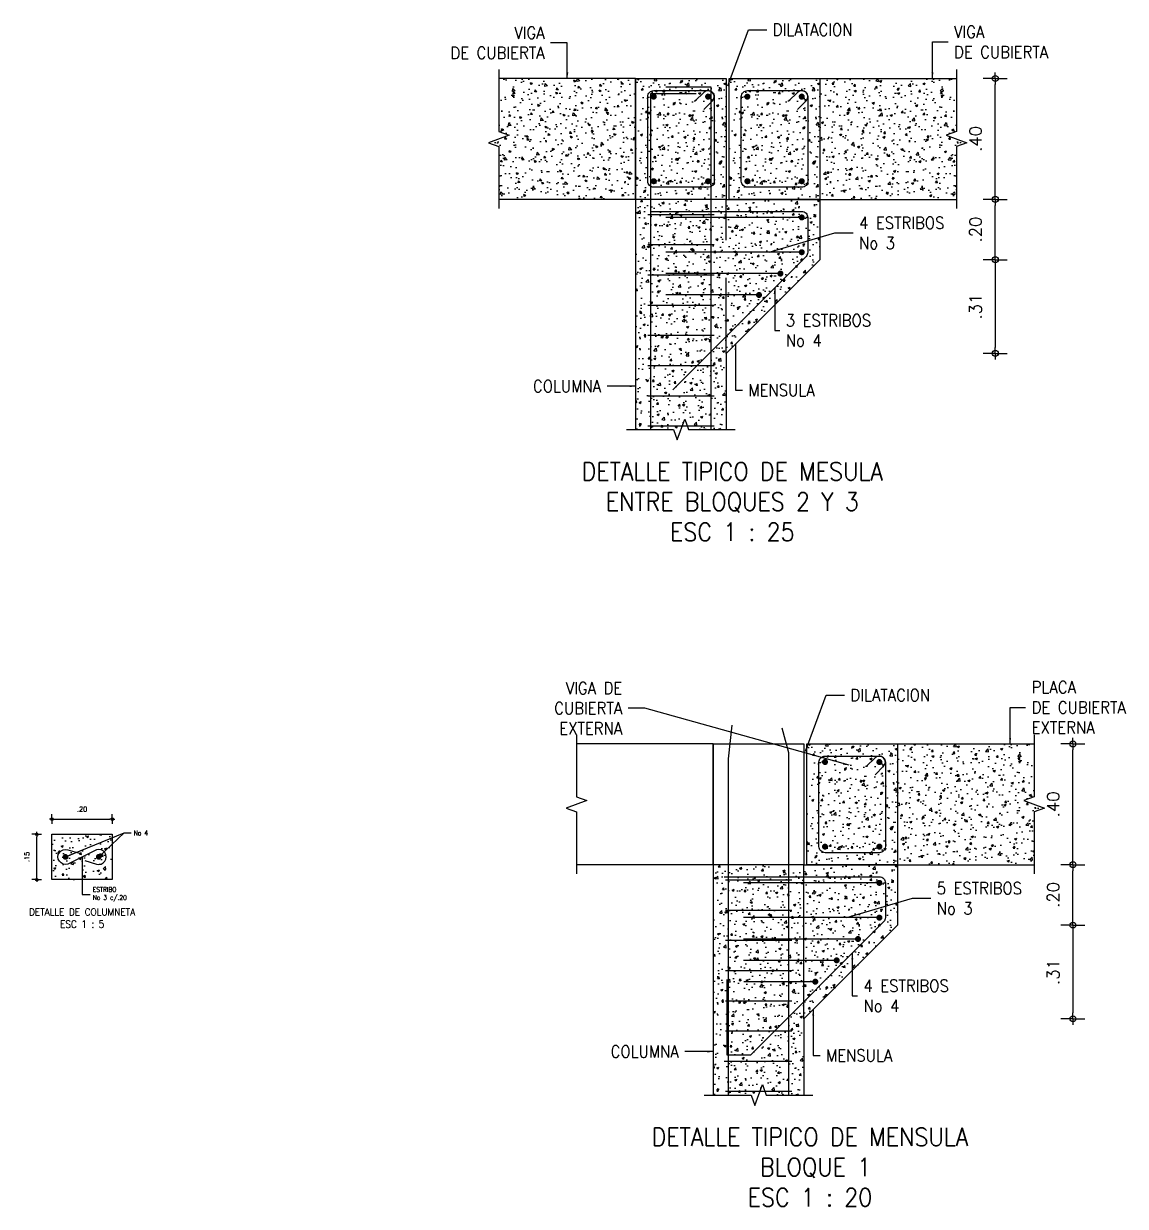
# Model space of a CAD drawing. Header units: feet. Extents: x -398 to 164, y -304 to 319.
# Drawn here: x -222.258 to -218.61, y -168.187 to -164.272 of the extents above; entities that cross this region are included whole.
import ezdxf

# ---------------------------------------------------------------- set-up
doc = ezdxf.new("R2010")
doc.units = ezdxf.units.FT
doc.header["$MEASUREMENT"] = 0
doc.linetypes.add('EJES', pattern=[3, 2, -0.5, 0, -0.5])
doc.linetypes.add('HIDDEN', pattern=[0.375, 0.25, -0.125])
doc.layers.get('DEFPOINTS').update_dxf_attribs({"lineweight": 0})
for name, color, linetype in [('ACERO-2', 11, 'Continuous'), ('ACERO-3', 4, 'Continuous'), ('ACERO-4', 2, 'Continuous'), ('COL-VIS', 1, 'Continuous'), ('DIM', 7, 'Continuous'), ('EJES', 9, 'EJES'), ('ESTR', 7, 'Continuous'), ('FLECHAS', 7, 'Continuous'), ('HATCH', 9, 'Continuous'), ('PROV', 4, 'Continuous'), ('PROYECCION', 3, 'Continuous'), ('TEXTO', 7, 'Continuous'), ('VIGAS', 3, 'Continuous')]:
    doc.layers.add(name, color=color, linetype=linetype)
doc.layers.add('TX', color=60, linetype='Continuous', lineweight=0)
doc.styles.add('D010N', font='romans.shx', dxfattribs={"height": 0.016})
doc.styles.add('D025N', font='romans.shx', dxfattribs={"height": 0.04})
doc.styles.add('SETEYCO', font='ROMANS.shx', dxfattribs={"width": 0.9, "height": 0.24})
doc.dimstyles.new('D010', dxfattribs={"dimtxt": 0.15, "dimasz": 0.008, "dimexe": 0, "dimexo": 0, "dimgap": 0.025, "dimtad": 1, "dimzin": 4, "dimdsep": 46, "dimtxsty": 'D010N', "dimblk1": 'DIMBLK', "dimblk2": 'DIMBLK', "dimsah": 1, "dimcen": 0.09, "dimse1": 1, "dimse2": 1, "dimclrd": 9, "dimclre": 256, "dimclrt": 256, "dimadec": 0, "dimazin": 0, "dimtfac": 6, "dimtix": 1, "dimtmove": 2, "dimatfit": 3, "dimfxl": 1, "dimtvp": 0.466667, "dimtolj": 1, "dimtzin": 4, "dimarcsym": 0})
doc.dimstyles.new('D010$7', dxfattribs={"dimtxt": 0.016, "dimasz": 0.016, "dimexe": 0, "dimexo": 0, "dimgap": 0.025, "dimtad": 1, "dimzin": 4, "dimdsep": 46, "dimtxsty": 'D010N', "dimblk1": 'DIMBLK', "dimblk2": 'DIMBLK', "dimsah": 1, "dimcen": 0.09, "dimse1": 1, "dimse2": 1, "dimclrd": 9, "dimclre": 256, "dimclrt": 256, "dimadec": 0, "dimazin": 0, "dimtfac": 6, "dimtix": 1, "dimtmove": 2, "dimatfit": 3, "dimfxl": 1, "dimtvp": 0.466667, "dimtolj": 1, "dimtzin": 4, "dimarcsym": 0})
doc.dimstyles.new('D025', dxfattribs={"dimtxt": 0.15, "dimasz": 0.02, "dimexe": 0, "dimexo": 0, "dimgap": 0.045, "dimtad": 1, "dimzin": 4, "dimdsep": 46, "dimtxsty": 'D025N', "dimblk1": 'DIMBLK', "dimblk2": 'DIMBLK', "dimsah": 1, "dimcen": 0.09, "dimse1": 1, "dimse2": 1, "dimclrd": 9, "dimclre": 256, "dimclrt": 256, "dimadec": 0, "dimazin": 0, "dimtfac": 6, "dimtix": 1, "dimtmove": 2, "dimatfit": 3, "dimfxl": 1, "dimtvp": 0.466667, "dimtolj": 1, "dimtzin": 4, "dimarcsym": 0})
pattern_1 = [(50, (-284.48761, -356.60937), (0.071726018, -0.006275213), [0.0075, -0.0825]), (355, (-284.48761, -356.60937), (-0.013875133, 0.075219213), [0.006, -0.066]), (100.4514, (-284.48163, -356.609894), (0.057850938, 0.068943954), [0.00637402, -0.07011421]), (46.1842, (-284.48761, -356.58937), (0.106724105, -0.0165519), [0.01125, -0.12375]), (96.6356, (-284.47872, -356.59075), (0.09346627, 0.097411787), [0.00956103, -0.1051713]), (351.1842, (-284.48761, -356.58937), (0.093466195, 0.09741186), [0.009, -0.099]), (21, (-284.47761, -356.59437), (0.059690705, -0.040261889), [0.0075, -0.0825]), (326, (-284.47761, -356.59437), (0.024331533, 0.072515005), [0.006, -0.066]), (71.4514, (-284.472636, -356.597726), (0.084022263, 0.03225305), [0.00637402, -0.07011421]), (37.5, (-284.48761, -356.60937), (0.0012159855, 0.0332893854), [0, -0.0652, 0, -0.067, 0, -0.06625]), (7.5, (-284.48761, -356.60937), (0.026306954, 0.039441171), [0, -0.0382, 0, -0.0637, 0, -0.02525]), (327.5, (-284.50991, -356.60937), (0.0533822436, -0.002255487), [0, -0.025, 0, -0.078, 0, -0.1035]), (317.5, (-284.51991, -356.60937), (0.058318617, 0.010010498), [0, -0.0325, 0, -0.0518, 0, -0.0735])]
pattern_2 = [(50, (-284.230575, -358.81215), (0.071726018, -0.006275213), [0.0075, -0.0825]), (355, (-284.230575, -358.81215), (-0.013875133, 0.075219213), [0.006, -0.066]), (100.4514, (-284.2246, -358.812674), (0.057850938, 0.068943954), [0.00637402, -0.07011421]), (46.1842, (-284.230575, -358.79215), (0.106724105, -0.0165519), [0.01125, -0.12375]), (96.6356, (-284.22168, -358.79353), (0.09346627, 0.097411787), [0.00956103, -0.1051713]), (351.1842, (-284.23058, -358.79215), (0.093466195, 0.09741186), [0.009, -0.099]), (21, (-284.220575, -358.79715), (0.059690705, -0.040261889), [0.0075, -0.0825]), (326, (-284.220575, -358.79715), (0.024331533, 0.072515005), [0.006, -0.066]), (71.4514, (-284.2156, -358.800506), (0.084022263, 0.03225305), [0.00637402, -0.07011421]), (37.5, (-284.230575, -358.81215), (0.0012159855, 0.0332893854), [0, -0.0652, 0, -0.067, 0, -0.06625]), (7.5, (-284.230575, -358.81215), (0.026306954, 0.039441171), [0, -0.0382, 0, -0.0637, 0, -0.02525]), (327.5, (-284.252875, -358.81215), (0.0533822436, -0.002255487), [0, -0.025, 0, -0.078, 0, -0.1035]), (317.5, (-284.262875, -358.81215), (0.058318617, 0.010010498), [0, -0.0325, 0, -0.0518, 0, -0.0735])]

# ---------------------------------------------------------------- blocks, each defined once
blk = doc.blocks.new('DIMBLK')
for q in [(0, 2), (0, -2), (-1, 0), (1, 0)]:
    blk.add_line((0, 0), q)
blk.add_circle((0, 0), 0.5)
blk = doc.blocks.new('*D207')
at = {"layer": 'DEFPOINTS', "color": 0, "transparency": 16777216}
for p in [(-222.2145, -166.9549), (-222.1645, -166.9549), (-222.1645, -167.1049)]:
    blk.add_point(p, dxfattribs=at)
at = {"layer": 'DIM', "color": 9, "lineweight": -2, "transparency": 16777216}
blk.add_line((-222.2145, -167.0969), (-222.2145, -166.9629), dxfattribs=at)
at = {"layer": 'DIM', "color": 9, "lineweight": -2, "transparency": 16777216, "xscale": 0.008, "yscale": 0.008, "zscale": 0.008}
for p, rotation in [((-222.2145, -166.9549), 90), ((-222.2145, -167.1049), 270)]:
    blk.add_blockref('DIMBLK', p, dxfattribs=dict(at, rotation=rotation))
at = {"layer": 'DIM', "transparency": 16777216, "insert": (-222.2475, -167.0299), "char_height": 0.016, "attachment_point": 5, "rotation": 90, "style": 'D010N'}
blk.add_mtext('\\A1;.15', dxfattribs=at)
blk = doc.blocks.new('*D208')
at = {"layer": 'DEFPOINTS', "color": 0, "transparency": 16777216}
for p in [(-221.9645, -166.9049), (-222.1645, -166.9549), (-221.9645, -166.9549)]:
    blk.add_point(p, dxfattribs=at)
at = {"layer": 'DIM', "color": 9, "lineweight": -2, "transparency": 16777216}
blk.add_line((-222.1565, -166.9049), (-221.9725, -166.9049), dxfattribs=at)
at = {"layer": 'DIM', "color": 9, "lineweight": -2, "transparency": 16777216, "xscale": 0.008, "yscale": 0.008, "zscale": 0.008, "rotation": 180}
blk.add_blockref('DIMBLK', (-222.1645, -166.9049), dxfattribs=at)
at = {"layer": 'DIM', "color": 9, "lineweight": -2, "transparency": 16777216, "xscale": 0.008, "yscale": 0.008, "zscale": 0.008}
blk.add_blockref('DIMBLK', (-221.9645, -166.9049), dxfattribs=at)
at = {"layer": 'DIM', "transparency": 16777216, "insert": (-222.0645, -166.8719), "char_height": 0.016, "attachment_point": 5, "style": 'D010N'}
blk.add_mtext('\\A1;.20', dxfattribs=at)
blk = doc.blocks.new('*D209')
at = {"layer": 'DEFPOINTS', "color": 0, "transparency": 16777216}
for p in [(-219.6219, -165.0531), (-219.9319, -165.3631), (-219.0413, -165.3631)]:
    blk.add_point(p, dxfattribs=at)
at = {"layer": 'ESTR', "color": 9, "lineweight": -2, "transparency": 16777216}
blk.add_line((-219.0413, -165.0731), (-219.0413, -165.3431), dxfattribs=at)
at = {"layer": 'ESTR', "color": 9, "lineweight": -2, "transparency": 16777216, "xscale": 0.02, "yscale": 0.02, "zscale": 0.02}
for p, rotation in [((-219.0413, -165.0531), 90), ((-219.0413, -165.3631), 270)]:
    blk.add_blockref('DIMBLK', p, dxfattribs=dict(at, rotation=rotation))
at = {"layer": 'ESTR', "transparency": 16777216, "insert": (-219.1063, -165.2081), "char_height": 0.04, "attachment_point": 5, "rotation": 90, "style": 'D025N'}
blk.add_mtext('\\A1;.31', dxfattribs=at)
blk = doc.blocks.new('*D210')
at = {"layer": 'DEFPOINTS', "color": 0, "transparency": 16777216}
for p in [(-219.3956, -164.8531), (-219.0413, -164.8531), (-219.6219, -165.0531)]:
    blk.add_point(p, dxfattribs=at)
at = {"layer": 'ESTR', "color": 9, "lineweight": -2, "transparency": 16777216}
blk.add_line((-219.0413, -165.0331), (-219.0413, -164.8731), dxfattribs=at)
at = {"layer": 'ESTR', "color": 9, "lineweight": -2, "transparency": 16777216, "xscale": 0.02, "yscale": 0.02, "zscale": 0.02}
for p, rotation in [((-219.0413, -164.8531), 90), ((-219.0413, -165.0531), 270)]:
    blk.add_blockref('DIMBLK', p, dxfattribs=dict(at, rotation=rotation))
at = {"layer": 'ESTR', "transparency": 16777216, "insert": (-219.1063, -164.9531), "char_height": 0.04, "attachment_point": 5, "rotation": 90, "style": 'D025N'}
blk.add_mtext('\\A1;.20', dxfattribs=at)
blk = doc.blocks.new('*D211')
at = {"layer": 'DEFPOINTS', "color": 0, "transparency": 16777216}
for p in [(-219.3956, -164.4531), (-219.0413, -164.4531), (-219.3956, -164.8531)]:
    blk.add_point(p, dxfattribs=at)
at = {"layer": 'ESTR', "color": 9, "lineweight": -2, "transparency": 16777216}
blk.add_line((-219.0413, -164.8331), (-219.0413, -164.4731), dxfattribs=at)
at = {"layer": 'ESTR', "color": 9, "lineweight": -2, "transparency": 16777216, "xscale": 0.02, "yscale": 0.02, "zscale": 0.02}
for p, rotation in [((-219.0413, -164.4531), 90), ((-219.0413, -164.8531), 270)]:
    blk.add_blockref('DIMBLK', p, dxfattribs=dict(at, rotation=rotation))
at = {"layer": 'ESTR', "transparency": 16777216, "insert": (-219.1063, -164.6531), "char_height": 0.04, "attachment_point": 5, "rotation": 90, "style": 'D025N'}
blk.add_mtext('\\A1;.40', dxfattribs=at)
blk = doc.blocks.new('*D229')
at = {"layer": 'DEFPOINTS', "color": 0, "transparency": 16777216}
for p in [(-219.3648, -167.2559), (-219.6748, -167.5659), (-218.7842, -167.5659)]:
    blk.add_point(p, dxfattribs=at)
at = {"layer": 'ESTR', "color": 9, "lineweight": -2, "transparency": 16777216}
blk.add_line((-218.7842, -167.2759), (-218.7842, -167.5459), dxfattribs=at)
at = {"layer": 'ESTR', "color": 9, "lineweight": -2, "transparency": 16777216, "xscale": 0.02, "yscale": 0.02, "zscale": 0.02}
for p, rotation in [((-218.7842, -167.2559), 90), ((-218.7842, -167.5659), 270)]:
    blk.add_blockref('DIMBLK', p, dxfattribs=dict(at, rotation=rotation))
at = {"layer": 'ESTR', "transparency": 16777216, "insert": (-218.8492, -167.4109), "char_height": 0.04, "attachment_point": 5, "rotation": 90, "style": 'D025N'}
blk.add_mtext('\\A1;.31', dxfattribs=at)
blk = doc.blocks.new('*D230')
at = {"layer": 'DEFPOINTS', "color": 0, "transparency": 16777216}
for p in [(-219.1386, -167.0559), (-218.7842, -167.0559), (-219.3648, -167.2559)]:
    blk.add_point(p, dxfattribs=at)
at = {"layer": 'ESTR', "color": 9, "lineweight": -2, "transparency": 16777216}
blk.add_line((-218.7842, -167.2359), (-218.7842, -167.0759), dxfattribs=at)
at = {"layer": 'ESTR', "color": 9, "lineweight": -2, "transparency": 16777216, "xscale": 0.02, "yscale": 0.02, "zscale": 0.02}
for p, rotation in [((-218.7842, -167.0559), 90), ((-218.7842, -167.2559), 270)]:
    blk.add_blockref('DIMBLK', p, dxfattribs=dict(at, rotation=rotation))
at = {"layer": 'ESTR', "transparency": 16777216, "insert": (-218.8492, -167.1559), "char_height": 0.04, "attachment_point": 5, "rotation": 90, "style": 'D025N'}
blk.add_mtext('\\A1;.20', dxfattribs=at)
blk = doc.blocks.new('*D231')
at = {"layer": 'DEFPOINTS', "color": 0, "transparency": 16777216}
for p in [(-219.1386, -166.6559), (-218.7842, -166.6559), (-219.1386, -167.0559)]:
    blk.add_point(p, dxfattribs=at)
at = {"layer": 'ESTR', "color": 9, "lineweight": -2, "transparency": 16777216}
blk.add_line((-218.7842, -167.0359), (-218.7842, -166.6759), dxfattribs=at)
at = {"layer": 'ESTR', "color": 9, "lineweight": -2, "transparency": 16777216, "xscale": 0.02, "yscale": 0.02, "zscale": 0.02}
for p, rotation in [((-218.7842, -166.6559), 90), ((-218.7842, -167.0559), 270)]:
    blk.add_blockref('DIMBLK', p, dxfattribs=dict(at, rotation=rotation))
at = {"layer": 'ESTR', "transparency": 16777216, "insert": (-218.8492, -166.8559), "char_height": 0.04, "attachment_point": 5, "rotation": 90, "style": 'D025N'}
blk.add_mtext('\\A1;.40', dxfattribs=at)

msp = doc.modelspace()

# ---------------------------------------------------------------- hatches: boundary and pattern name
at = {"layer": 'HATCH'}
h = msp.add_hatch(dxfattribs=at)
h.set_pattern_fill('AR-CONC', color=256, scale=0.01, style=0)
h.set_pattern_definition([(130, (-155.366106, -356.60937), (-0.071726018, -0.006275213), [0.0075, -0.0825]), (185, (-155.366106, -356.60937), (0.013875133, 0.075219213), [0.006, -0.066]), (79.5486, (-155.37208, -356.609894), (-0.057850938, 0.068943954), [0.00637402, -0.07011421]), (133.8158, (-155.366106, -356.58937), (-0.106724105, -0.0165519), [0.01125, -0.12375]), (83.3644, (-155.375, -356.59075), (-0.09346627, 0.097411787), [0.00956103, -0.1051713]), (188.8158, (-155.36611, -356.58937), (-0.093466195, 0.09741186), [0.009, -0.099]), (159, (-155.376106, -356.59437), (-0.059690705, -0.040261889), [0.0075, -0.0825]), (214, (-155.376106, -356.59437), (-0.024331533, 0.072515005), [0.006, -0.066]), (108.5486, (-155.38108, -356.597726), (-0.084022263, 0.03225305), [0.00637402, -0.07011421]), (142.5, (-155.366106, -356.60937), (-0.0012159855, 0.0332893854), [0, -0.0652, 0, -0.067, 0, -0.06625]), (172.5, (-155.366106, -356.60937), (-0.026306954, 0.039441171), [0, -0.0382, 0, -0.0637, 0, -0.02525]), (212.5, (-155.343806, -356.60937), (-0.0533822436, -0.002255487), [0, -0.025, 0, -0.078, 0, -0.1035]), (222.5, (-155.333806, -356.60937), (-0.058318617, 0.010010498), [0, -0.0325, 0, -0.0518, 0, -0.0735])])
h.paths.add_polyline_path([(-220.6843, -164.4531), (-220.2319, -164.4531), (-220.2319, -164.8531), (-220.6843, -164.8531), (-220.6843, -164.6781), (-220.7187, -164.6656), (-220.65, -164.6406), (-220.6843, -164.6281)])
h = msp.add_hatch(dxfattribs=at)
h.set_pattern_fill('AR-CONC', color=256, scale=0.01, style=0)
h.set_pattern_definition(pattern_1)
h.paths.add_polyline_path([(-219.9719, -164.5131, 0.414214), (-219.9919, -164.4931), (-220.1719, -164.4931, 0.414214), (-220.1919, -164.5131), (-220.1919, -164.7931, 0.414214), (-220.1719, -164.8131), (-219.9919, -164.8131, 0.414214), (-219.9719, -164.7931)], flags=16)
h.paths.add_polyline_path([(-219.9969, -164.5131, -1), (-219.9869, -164.5131, -1)], flags=0)
h.paths.add_polyline_path([(-219.9869, -164.7931, -1), (-219.9969, -164.7931, -1)], flags=0)
h.paths.add_polyline_path([(-220.1669, -164.7931, -1), (-220.1769, -164.7931, -1)], flags=0)
h.paths.add_polyline_path([(-219.9319, -164.4531), (-220.2319, -164.4531), (-220.2319, -164.8531), (-219.9319, -164.8531)])
h.paths.add_polyline_path([(-219.9719, -164.7931, -0.414214), (-219.9919, -164.8131), (-220.1719, -164.8131, -0.414214), (-220.1919, -164.7931), (-220.1919, -164.5131, -0.414214), (-220.1719, -164.4931), (-219.9919, -164.4931, -0.414214), (-219.9719, -164.5131)], flags=0)
h = msp.add_hatch(dxfattribs=at)
h.set_pattern_fill('AR-CONC', color=256, scale=0.01, style=0)
h.set_pattern_definition([(50, (-284.17761, -356.60937), (0.071726018, -0.006275213), [0.0075, -0.0825]), (355, (-284.17761, -356.60937), (-0.013875133, 0.075219213), [0.006, -0.066]), (100.4514, (-284.17163, -356.609894), (0.057850938, 0.068943954), [0.00637402, -0.07011421]), (46.1842, (-284.17761, -356.58937), (0.106724105, -0.0165519), [0.01125, -0.12375]), (96.6356, (-284.16872, -356.59075), (0.09346627, 0.097411787), [0.00956103, -0.1051713]), (351.1842, (-284.17761, -356.58937), (0.093466195, 0.09741186), [0.009, -0.099]), (21, (-284.16761, -356.59437), (0.059690705, -0.040261889), [0.0075, -0.0825]), (326, (-284.16761, -356.59437), (0.024331533, 0.072515005), [0.006, -0.066]), (71.4514, (-284.162636, -356.597726), (0.084022263, 0.03225305), [0.00637402, -0.07011421]), (37.5, (-284.17761, -356.60937), (0.0012159855, 0.0332893854), [0, -0.0652, 0, -0.067, 0, -0.06625]), (7.5, (-284.17761, -356.60937), (0.026306954, 0.039441171), [0, -0.0382, 0, -0.0637, 0, -0.02525]), (327.5, (-284.19991, -356.60937), (0.0533822436, -0.002255487), [0, -0.025, 0, -0.078, 0, -0.1035]), (317.5, (-284.20991, -356.60937), (0.058318617, 0.010010498), [0, -0.0325, 0, -0.0518, 0, -0.0735])])
h.paths.add_polyline_path([(-219.6619, -164.5131, 0.414214), (-219.6819, -164.4931), (-219.8619, -164.4931, 0.414214), (-219.8819, -164.5131), (-219.8819, -164.7931, 0.414214), (-219.8619, -164.8131), (-219.6819, -164.8131, 0.414214), (-219.6619, -164.7931)], flags=16)
h.paths.add_polyline_path([(-219.6869, -164.5131, -1), (-219.6769, -164.5131, -1)], flags=0)
h.paths.add_polyline_path([(-219.6769, -164.7931, -1), (-219.6869, -164.7931, -1)], flags=0)
h.paths.add_polyline_path([(-219.8569, -164.7931, -1), (-219.8669, -164.7931, -1)], flags=0)
h.paths.add_polyline_path([(-219.6219, -164.4531), (-219.9219, -164.4531), (-219.9219, -164.8531), (-219.6219, -164.8531)])
h.paths.add_polyline_path([(-219.6619, -164.7931, -0.414214), (-219.6819, -164.8131), (-219.8619, -164.8131, -0.414214), (-219.8819, -164.7931), (-219.8819, -164.5131, -0.414214), (-219.8619, -164.4931), (-219.6819, -164.4931, -0.414214), (-219.6619, -164.5131)], flags=0)
h = msp.add_hatch(dxfattribs=at)
h.set_pattern_fill('AR-CONC', color=256, scale=0.01, style=0)
h.set_pattern_definition(pattern_1)
h.paths.add_polyline_path([(-219.6219, -164.4531), (-219.6219, -164.8531), (-219.1694, -164.8531), (-219.1694, -164.6781), (-219.135, -164.6656), (-219.2037, -164.6406), (-219.1694, -164.6281), (-219.1694, -164.4531)])
h = msp.add_hatch(dxfattribs=at)
h.set_pattern_fill('AR-CONC', color=256, scale=0.01, style=0)
h.set_pattern_definition(pattern_1)
h.paths.add_polyline_path([(-219.9319, -164.8531), (-220.2319, -164.8531), (-220.2319, -165.6154), (-220.1069, -165.6154), (-220.0944, -165.6497), (-220.0694, -165.581), (-220.0569, -165.6154), (-219.9319, -165.6154), (-219.9319, -165.3631)])
h = msp.add_hatch(dxfattribs=at)
h.set_pattern_fill('AR-CONC', color=256, scale=0.01, style=0)
h.set_pattern_definition(pattern_1)
h.paths.add_polyline_path([(-219.9319, -165.3631), (-219.6219, -165.0531), (-219.6219, -164.8531), (-219.9319, -164.8531)])
h = msp.add_hatch(dxfattribs=at)
h.set_pattern_fill('AR-CONC', color=256, scale=0.01, style=0)
h.set_pattern_definition([(50, (-283.920575, -358.81215), (0.071726018, -0.006275213), [0.0075, -0.0825]), (355, (-283.920575, -358.81215), (-0.013875133, 0.075219213), [0.006, -0.066]), (100.4514, (-283.9146, -358.812674), (0.057850938, 0.068943954), [0.00637402, -0.07011421]), (46.1842, (-283.920575, -358.79215), (0.106724105, -0.0165519), [0.01125, -0.12375]), (96.6356, (-283.91168, -358.79353), (0.09346627, 0.097411787), [0.00956103, -0.1051713]), (351.1842, (-283.92058, -358.79215), (0.093466195, 0.09741186), [0.009, -0.099]), (21, (-283.910575, -358.79715), (0.059690705, -0.040261889), [0.0075, -0.0825]), (326, (-283.910575, -358.79715), (0.024331533, 0.072515005), [0.006, -0.066]), (71.4514, (-283.9056, -358.800506), (0.084022263, 0.03225305), [0.00637402, -0.07011421]), (37.5, (-283.920575, -358.81215), (0.0012159855, 0.0332893854), [0, -0.0652, 0, -0.067, 0, -0.06625]), (7.5, (-283.920575, -358.81215), (0.026306954, 0.039441171), [0, -0.0382, 0, -0.0637, 0, -0.02525]), (327.5, (-283.942875, -358.81215), (0.0533822436, -0.002255487), [0, -0.025, 0, -0.078, 0, -0.1035]), (317.5, (-283.952875, -358.81215), (0.058318617, 0.010010498), [0, -0.0325, 0, -0.0518, 0, -0.0735])])
h.paths.add_polyline_path([(-219.4048, -166.7159, 0.414214), (-219.4248, -166.6959), (-219.6048, -166.6959, 0.414214), (-219.6248, -166.7159), (-219.6248, -166.9959, 0.414214), (-219.6048, -167.0159), (-219.4248, -167.0159, 0.414214), (-219.4048, -166.9959)], flags=16)
h.paths.add_polyline_path([(-219.4298, -166.7159, -1), (-219.4198, -166.7159, -1)], flags=0)
h.paths.add_polyline_path([(-219.4198, -166.9959, -1), (-219.4298, -166.9959, -1)], flags=0)
h.paths.add_polyline_path([(-219.5998, -166.9959, -1), (-219.6098, -166.9959, -1)], flags=0)
h.paths.add_polyline_path([(-219.3648, -166.6559), (-219.6648, -166.6559), (-219.6648, -167.0559), (-219.3648, -167.0559)])
h.paths.add_polyline_path([(-219.4048, -166.9959, -0.414214), (-219.4248, -167.0159), (-219.6048, -167.0159, -0.414214), (-219.6248, -166.9959), (-219.6248, -166.7159, -0.414214), (-219.6048, -166.6959), (-219.4248, -166.6959, -0.414214), (-219.4048, -166.7159)], flags=0)
h = msp.add_hatch(dxfattribs=at)
h.set_pattern_fill('AR-CONC', color=256, scale=0.01, style=0)
h.set_pattern_definition(pattern_2)
h.paths.add_polyline_path([(-219.3648, -166.6559), (-219.3648, -167.0559), (-218.9124, -167.0559), (-218.9124, -166.8809), (-218.878, -166.8684), (-218.9467, -166.8434), (-218.9124, -166.8309), (-218.9124, -166.6559)])
h = msp.add_hatch(dxfattribs=at)
h.set_pattern_fill('AR-CONC', color=256, scale=0.01, style=0)
h.set_pattern_definition([(50, (-79.16801, -75.990504), (0.071726018, -0.006275213), [0.0075, -0.0825]), (355, (-79.16801, -75.990504), (-0.013875133, 0.075219213), [0.006, -0.066]), (100.4514, (-79.162035, -75.99103), (0.057850938, 0.068943954), [0.00637402, -0.07011421]), (46.1842, (-79.16801, -75.9705), (0.106724105, -0.0165519), [0.01125, -0.12375]), (96.6356, (-79.15912, -75.97188), (0.09346627, 0.09741179), [0.00956103, -0.1051713]), (351.1842, (-79.16801, -75.9705), (0.093466195, 0.09741186), [0.009, -0.099]), (21, (-79.15801, -75.975504), (0.059690705, -0.04026189), [0.0075, -0.0825]), (326, (-79.15801, -75.975504), (0.024331533, 0.072515005), [0.006, -0.066]), (71.4514, (-79.15304, -75.97886), (0.084022263, 0.03225305), [0.00637402, -0.07011421]), (37.5, (-79.168012, -75.990504), (0.0012159855, 0.0332893854), [0, -0.0652, 0, -0.067, 0, -0.06625]), (7.5, (-79.16801, -75.990504), (0.026306954, 0.039441171), [0, -0.0382, 0, -0.0637, 0, -0.02525]), (327.5, (-79.190312, -75.990504), (0.0533822436, -0.002255487), [0, -0.025, 0, -0.078, 0, -0.1035]), (317.5, (-79.20031, -75.990504), (0.058318617, 0.010010498), [0, -0.0325, 0, -0.0518, 0, -0.0735])])
h.paths.add_polyline_path([(-221.9645, -166.9549), (-222.1645, -166.9549), (-222.1645, -167.1049), (-221.9645, -167.1049)])
h.paths.add_polyline_path([(-222.0095, -167.0251, -1), (-222.0095, -167.0346, -1)], flags=16)
h.paths.add_polyline_path([(-222.1195, -167.0346, -1), (-222.1195, -167.0251, -1)], flags=16)
h = msp.add_hatch(dxfattribs=at)
h.set_pattern_fill('AR-CONC', color=256, scale=0.01, style=0)
h.set_pattern_definition(pattern_2)
h.paths.add_polyline_path([(-219.6748, -167.0559), (-219.9748, -167.0559), (-219.9748, -167.8182), (-219.8498, -167.8182), (-219.8373, -167.8525), (-219.8123, -167.7838), (-219.7998, -167.8182), (-219.6748, -167.8182), (-219.6748, -167.5659)])
h = msp.add_hatch(dxfattribs=at)
h.set_pattern_fill('AR-CONC', color=256, scale=0.01, style=0)
h.set_pattern_definition(pattern_2)
h.paths.add_polyline_path([(-219.6748, -167.5659), (-219.3648, -167.2559), (-219.3648, -167.0559), (-219.6748, -167.0559)])

# ---------------------------------------------------------------- linework, layer by layer
at = {"layer": 'ACERO-2'}
for p, q in [((-220.0343, -164.5272), (-220.006, -164.4989)), ((-219.7243, -164.5272), (-219.696, -164.4989)), ((-220.006, -164.5555), (-219.9777, -164.5272)), ((-219.696, -164.5555), (-219.6677, -164.5272)), ((-219.4672, -166.73), (-219.439, -166.7017)), ((-219.439, -166.7583), (-219.4107, -166.73)), ((-219.9284, -167.6861), (-219.9284, -167.4361)), ((-219.8516, -167.6861), (-219.9284, -167.6861))]:
    msp.add_line(p, q, dxfattribs=at)
for points in [[(-220.1719, -164.4931), (-219.9919, -164.4931, -0.414214), (-219.9719, -164.5131), (-219.9719, -164.7931, -0.414214), (-219.9919, -164.8131), (-220.1719, -164.8131, -0.414214), (-220.1919, -164.7931), (-220.1919, -164.5131, -0.414214)], [(-219.8619, -164.4931), (-219.6819, -164.4931, -0.414214), (-219.6619, -164.5131), (-219.6619, -164.7931, -0.414214), (-219.6819, -164.8131), (-219.8619, -164.8131, -0.414214), (-219.8819, -164.7931), (-219.8819, -164.5131, -0.414214)], [(-219.6048, -166.6959), (-219.4248, -166.6959, -0.414214), (-219.4048, -166.7159), (-219.4048, -166.9959, -0.414214), (-219.4248, -167.0159), (-219.6048, -167.0159, -0.414214), (-219.6248, -166.9959), (-219.6248, -166.7159, -0.414214)]]:
    msp.add_lwpolyline(points, format="xyb", close=True, dxfattribs=at)
for points in [[(-220.1819, -165.6154), (-220.1815, -164.5022), (-220.0315, -164.5022)], [(-219.9819, -165.6154), (-219.9815, -164.4822), (-220.1315, -164.4822)], [(-219.9248, -167.8182), (-219.9245, -166.7049), (-219.912, -166.5938)], [(-219.7248, -167.8182), (-219.7245, -166.6849), (-219.7472, -166.6032)]]:
    msp.add_lwpolyline(points, dxfattribs=at)
for points in [[(-220.1819, -164.8931), (-219.6819, -164.8931, -0.414214), (-219.6619, -164.9131), (-219.6619, -165.0282, -0.198912), (-219.6677, -165.0424), (-220.1086, -165.4833)], [(-222.0557, -167.0418), (-222.0169, -167.0538, 1.354006), (-222.0169, -167.006), (-222.1122, -167.0538, -1.354006), (-222.1122, -167.006), (-222.0733, -167.0179)], [(-219.9388, -167.0959), (-219.4248, -167.0959, -0.414214), (-219.4048, -167.1159), (-219.4048, -167.231, -0.198912), (-219.4107, -167.2451), (-219.8516, -167.6861)]]:
    msp.add_lwpolyline(points, format="xyb", dxfattribs=at)
for centre in [(-219.9919, -164.5131), (-219.6819, -164.5131), (-219.4248, -166.7159)]:
    msp.add_arc(centre, 0.02, 315, 135, dxfattribs=at)
at = {"layer": 'ACERO-3'}
for p, q in [((-219.6819, -164.9131), (-220.1319, -164.9131)), ((-219.6819, -165.0282), (-220.1319, -165.0282)), ((-219.7526, -165.0989), (-220.1319, -165.0989)), ((-219.8233, -165.1696), (-220.1319, -165.1696)), ((-219.4248, -167.1159), (-219.8748, -167.1159)), ((-219.4248, -167.231), (-219.8748, -167.231)), ((-219.4955, -167.3017), (-219.8748, -167.3017)), ((-219.5662, -167.3724), (-219.8748, -167.3724)), ((-219.637, -167.4431), (-219.8739, -167.4431))]:
    msp.add_line(p, q, dxfattribs=at)
at = {"layer": 'ACERO-4'}
for p, q in [((-220.1916, -164.9031), (-219.9716, -164.9031)), ((-220.1916, -165.0031), (-219.9716, -165.0031)), ((-220.1916, -165.1031), (-219.9716, -165.1031)), ((-220.1916, -165.2031), (-219.9716, -165.2031)), ((-220.1916, -165.3031), (-219.9716, -165.3031)), ((-220.1916, -165.4031), (-219.9716, -165.4031)), ((-220.1916, -165.5031), (-219.9716, -165.5031)), ((-220.1916, -165.6031), (-219.9716, -165.6031)), ((-219.9346, -167.1059), (-219.7146, -167.1059)), ((-219.9346, -167.2059), (-219.7146, -167.2059)), ((-219.9346, -167.3059), (-219.7146, -167.3059)), ((-219.9346, -167.4059), (-219.7146, -167.4059)), ((-219.9346, -167.5059), (-219.7146, -167.5059)), ((-219.9346, -167.6059), (-219.7146, -167.6059)), ((-219.9346, -167.7059), (-219.7146, -167.7059)), ((-219.9346, -167.8059), (-219.7146, -167.8059))]:
    msp.add_line(p, q, dxfattribs=at)
at = {"layer": 'COL-VIS'}
for p, q in [((-220.2319, -164.4531), (-220.2319, -165.6154)), ((-219.9748, -166.6559), (-219.9748, -167.8182)), ((-219.6748, -167.5659), (-219.6748, -167.0559))]:
    msp.add_line(p, q, dxfattribs=at)
for points in [[(-220.2319, -164.4531), (-219.9319, -164.4531), (-219.9319, -164.8531), (-219.6219, -164.8531), (-219.6219, -165.0531), (-219.9319, -165.3631), (-219.9319, -165.6154)], [(-219.9748, -166.6559), (-219.6748, -166.6559), (-219.6748, -167.0559), (-219.3648, -167.0559), (-219.3648, -167.2559), (-219.6748, -167.5659), (-219.6748, -167.8182)]]:
    msp.add_lwpolyline(points, dxfattribs=at)
msp.add_lwpolyline([(-222.1645, -166.9549), (-221.9645, -166.9549), (-221.9645, -167.1049), (-222.1645, -167.1049)], close=True, dxfattribs=at)
at = {"layer": 'ESTR'}
for points, const_width in [([(-220.1769, -164.5131, 1), (-220.1669, -164.5131, 1)], 0.01), ([(-219.9969, -164.5131, 1), (-219.9869, -164.5131, 1)], 0.01), ([(-219.8669, -164.5131, 1), (-219.8569, -164.5131, 1)], 0.01), ([(-219.6869, -164.5131, 1), (-219.6769, -164.5131, 1)], 0.01), ([(-220.1769, -164.7931, 1), (-220.1669, -164.7931, 1)], 0.01), ([(-219.9969, -164.7931, 1), (-219.9869, -164.7931, 1)], 0.01), ([(-219.8669, -164.7931, 1), (-219.8569, -164.7931, 1)], 0.01), ([(-219.6869, -164.7931, 1), (-219.6769, -164.7931, 1)], 0.01), ([(-219.6869, -164.9131, 1), (-219.6769, -164.9131, 1)], 0.01), ([(-219.6869, -165.0282, 1), (-219.6769, -165.0282, 1)], 0.01), ([(-219.7576, -165.0989, 1), (-219.7476, -165.0989, 1)], 0.01), ([(-219.8283, -165.1696, 1), (-219.8183, -165.1696, 1)], 0.01), ([(-219.6098, -166.7159, 1), (-219.5998, -166.7159, 1)], 0.01), ([(-219.4298, -166.7159, 1), (-219.4198, -166.7159, 1)], 0.01), ([(-222.1195, -167.0251, 1), (-222.1195, -167.0346, 1)], 0.00953), ([(-222.0095, -167.0251, 1), (-222.0095, -167.0346, 1)], 0.00953), ([(-219.6098, -166.9959, 1), (-219.5998, -166.9959, 1)], 0.01), ([(-219.4298, -166.9959, 1), (-219.4198, -166.9959, 1)], 0.01), ([(-219.4298, -167.1159, 1), (-219.4198, -167.1159, 1)], 0.01), ([(-219.4298, -167.231, 1), (-219.4198, -167.231, 1)], 0.01), ([(-219.5005, -167.3017, 1), (-219.4905, -167.3017, 1)], 0.01), ([(-219.5712, -167.3724, 1), (-219.5612, -167.3724, 1)], 0.01), ([(-219.642, -167.4431, 1), (-219.632, -167.4431, 1)], 0.01)]:
    msp.add_lwpolyline(points, format="xyb", close=True, dxfattribs=dict(at, const_width=const_width))
at = {"layer": 'PROV', "linetype": 'Continuous'}
for points in [[(-220.6843, -164.4231), (-220.6843, -164.6281), (-220.65, -164.6406), (-220.7187, -164.6656), (-220.6843, -164.6781), (-220.6843, -164.8831)], [(-219.1694, -164.4231), (-219.1694, -164.6281), (-219.2037, -164.6406), (-219.135, -164.6656), (-219.1694, -164.6781), (-219.1694, -164.8831)], [(-220.2619, -165.6154), (-220.1069, -165.6154), (-220.0944, -165.6497), (-220.0694, -165.581), (-220.0569, -165.6154), (-219.9019, -165.6154)], [(-220.4273, -166.6259), (-220.4273, -166.8309), (-220.393, -166.8434), (-220.4616, -166.8684), (-220.4273, -166.8809), (-220.4273, -167.0859)], [(-218.9124, -166.6259), (-218.9124, -166.8309), (-218.9467, -166.8434), (-218.878, -166.8684), (-218.9124, -166.8809), (-218.9124, -167.0859)], [(-220.0048, -167.8182), (-219.8498, -167.8182), (-219.8373, -167.8525), (-219.8123, -167.7838), (-219.7998, -167.8182), (-219.6448, -167.8182)]]:
    msp.add_lwpolyline(points, dxfattribs=at)
at = {"layer": 'PROYECCION', "color": 2, "linetype": 'HIDDEN'}
msp.add_line((-219.9319, -165.3631), (-219.9319, -164.8531), dxfattribs=at)
at = {"layer": 'VIGAS'}
for p, q in [((-220.2319, -164.4531), (-220.6843, -164.4531)), ((-219.6219, -164.4531), (-219.1694, -164.4531)), ((-220.2319, -164.8531), (-220.6843, -164.8531)), ((-219.6219, -164.8531), (-219.1694, -164.8531)), ((-219.9748, -166.6559), (-220.4273, -166.6559)), ((-219.3648, -166.6559), (-218.9124, -166.6559)), ((-219.9748, -167.0559), (-220.4273, -167.0559)), ((-219.3648, -167.0559), (-218.9124, -167.0559))]:
    msp.add_line(p, q, dxfattribs=at)
for points in [[(-220.2319, -164.4531), (-219.9319, -164.4531), (-219.9319, -164.8531), (-220.2319, -164.8531)], [(-219.9219, -164.4531), (-219.6219, -164.4531), (-219.6219, -164.8531), (-219.9219, -164.8531)], [(-219.9748, -166.6559), (-219.6748, -166.6559), (-219.6748, -167.0559), (-219.9748, -167.0559)], [(-219.6648, -166.6559), (-219.3648, -166.6559), (-219.3648, -167.0559), (-219.6648, -167.0559)]]:
    msp.add_lwpolyline(points, close=True, dxfattribs=at)

# ---------------------------------------------------------------- texts
at = {"layer": 'TEXTO', "style": 'SETEYCO'}
for s, insert, char_height, attachment_point in [('DILATACION', (-219.7777, -164.2915), 0.04, 4), ('VIGA\\PDE CUBIERTA', (-219.1776, -164.3322), 0.04, 4), ('VIGA\\PDE CUBIERTA', (-220.5333, -164.3349), 0.04, 6), ('4 ESTRIBOS\\PNo 3', (-219.4921, -164.9642), 0.04, 4), ('3 ESTRIBOS\\PNo 4', (-219.7346, -165.287), 0.04, 4), ('COLUMNA', (-220.3465, -165.4716), 0.04, 6), ('MENSULA', (-219.8584, -165.4844), 0.04, 4), ('VIGA DE \\PCUBIERTA\\PEXTERNA', (-220.2763, -166.5377), 0.04, 6), ('PLACA\\PDE CUBIERTA\\PEXTERNA', (-218.9206, -166.535), 0.04, 4), ('DILATACION', (-219.5206, -166.4943), 0.04, 4), ('No 4', (-221.8935, -166.9506), 0.016, 4), ('ESTRIBO\\PNo 3 c/.20', (-222.0294, -167.1538), 0.016, 4), ('5 ESTRIBOS\\PNo 3', (-219.235, -167.1669), 0.04, 4), ('4 ESTRIBOS\\PNo 4', (-219.4775, -167.4898), 0.04, 4), ('COLUMNA', (-220.0894, -167.6744), 0.04, 6), ('MENSULA', (-219.6014, -167.6872), 0.04, 4)]:
    msp.add_mtext(s, dxfattribs=dict(at, insert=insert, char_height=char_height, attachment_point=attachment_point))
at = {"layer": 'TX', "attachment_point": 5, "style": 'SETEYCO'}
for s, insert, char_height in [('DETALLE TIPICO DE MESULA\\PENTRE BLOQUES 2 Y 3\\PESC 1 : 25', (-219.9117, -165.8539), 0.06), ('DETALLE DE COLUMNETA\\PESC 1 : 5', (-222.0645, -167.2324), 0.024), ('DETALLE TIPICO DE MENSULA\\P BLOQUE 1\\PESC 1 : 20', (-219.6546, -168.0567), 0.06)]:
    msp.add_mtext(s, dxfattribs=dict(at, insert=insert, char_height=char_height))

# ---------------------------------------------------------------- dimensions: what is measured, and where the dimension line sits
at = {"layer": 'DIM', "color": 2}
for p1, p2, picture, middle in [((-222.1645, -166.9549), (-221.9645, -166.9549), '*D208', (-222.0645, -166.8719)), ((-222.1645, -167.1049), (-222.1645, -166.9549), '*D207', (-222.2475, -167.0299))]:
    dim = msp.add_aligned_dim(p1=p1, p2=p2, distance=0.05, dimstyle='D010', override={"dimfxl": 0}, dxfattribs=at)
    dim.commit()
    dim.dimension.update_dxf_attribs({"geometry": picture, "text_midpoint": middle})
at = {"layer": 'ESTR'}
for base, p1, p2, picture, middle in [((-219.0413, -164.4531), (-219.3956, -164.8531), (-219.3956, -164.4531), '*D211', (-219.1063, -164.6531)), ((-219.0413, -164.8531), (-219.6219, -165.0531), (-219.3956, -164.8531), '*D210', (-219.1063, -164.9531)), ((-219.0413, -165.3631), (-219.6219, -165.0531), (-219.9319, -165.3631), '*D209', (-219.1063, -165.2081)), ((-218.7842, -166.6559), (-219.1386, -167.0559), (-219.1386, -166.6559), '*D231', (-218.8492, -166.8559)), ((-218.7842, -167.0559), (-219.3648, -167.2559), (-219.1386, -167.0559), '*D230', (-218.8492, -167.1559)), ((-218.7842, -167.5659), (-219.3648, -167.2559), (-219.6748, -167.5659), '*D229', (-218.8492, -167.4109))]:
    dim = msp.add_linear_dim(base=base, p1=p1, p2=p2, angle=90, dimstyle='D025', dxfattribs=at)
    dim.commit()
    dim.dimension.update_dxf_attribs({"geometry": picture, "text_midpoint": middle})

# ---------------------------------------------------------------- leaders
at = {"layer": 'EJES', "color": 2}
msp.add_leader([(-222.0095, -167.0299), (-221.9255, -166.9506), (-221.9015, -166.9506)], dimstyle='D010$7', override={"dimgap": 0.025, "dimtad": 0, "dimfxl": 0}, dxfattribs=at)
at = {"layer": 'FLECHAS'}
for points in [[(-219.927, -164.4775), (-219.8577, -164.2915), (-219.7977, -164.2915)], [(-220.4581, -164.4531), (-220.4581, -164.3349), (-220.5133, -164.3349)], [(-219.2491, -164.4531), (-219.2491, -164.3322), (-219.1976, -164.3322)], [(-219.7894, -165.0282), (-219.5721, -164.9642), (-219.5121, -164.9642)], [(-219.7714, -165.1461), (-219.7714, -165.287), (-219.7546, -165.287)], [(-219.9011, -165.3323), (-219.9011, -165.4844), (-219.8784, -165.4844)], [(-220.2319, -165.4716), (-220.3071, -165.4716), (-220.3265, -165.4716)], [(-219.6699, -166.6803), (-219.6006, -166.4943), (-219.5406, -166.4943)], [(-219.5254, -166.7267), (-220.2011, -166.5377), (-220.2563, -166.5377)], [(-218.992, -166.6559), (-218.992, -166.535), (-218.9406, -166.535)], [(-219.5323, -167.231), (-219.315, -167.1669), (-219.255, -167.1669)], [(-219.5144, -167.3488), (-219.5144, -167.4898), (-219.4975, -167.4898)], [(-219.644, -167.5351), (-219.644, -167.6872), (-219.6214, -167.6872)], [(-219.9748, -167.6744), (-220.05, -167.6744), (-220.0694, -167.6744)]]:
    msp.add_leader(points, dimstyle='D025', override={"dimgap": 0.045, "dimtad": 0}, dxfattribs=at)
at = {"layer": 'FLECHAS', "color": 2}
for points in [[(-222.1195, -167.0299), (-221.9255, -166.9506), (-221.9015, -166.9506)], [(-222.0645, -167.0299), (-222.0645, -167.1538), (-222.0374, -167.1538)]]:
    msp.add_leader(points, dimstyle='D010$7', override={"dimgap": 0.025, "dimtad": 0, "dimfxl": 0}, dxfattribs=at)

doc.saveas('drawing.dxf')
